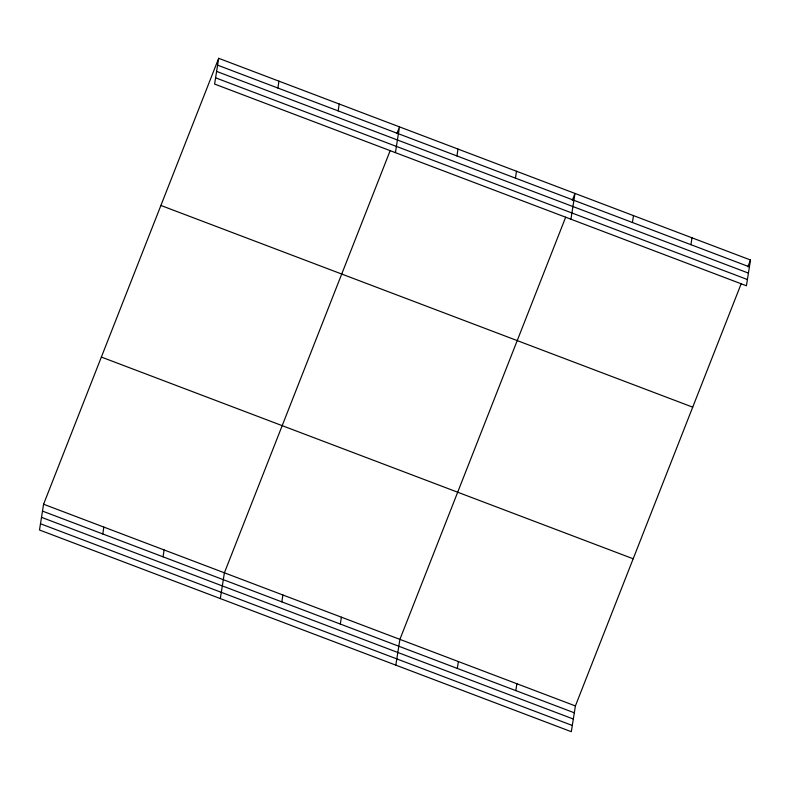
<?xml version="1.0" encoding="UTF-8"?>
<svg xmlns="http://www.w3.org/2000/svg" width="790" height="790" viewBox="0 0 790 790"><rect width="100%" height="100%" fill="white"/><g stroke="black" fill="none" stroke-linecap="round" stroke-linejoin="round"><path stroke-width="1.19" d="M218.682 58.302L214.603 84.066L746.422 285.773L750.5 259.999L218.682 58.302L43.578 504.227L39.5 530.001L571.318 731.698L575.396 705.934L741.168 283.778M102.769 533.951L103.855 527.088M163.036 556.812L164.123 549.949M277.873 88.026L278.959 81.163M220.321 598.573L224.4 572.809L390.171 150.653M338.14 110.886L339.226 104.023M281.813 601.862L282.899 594.998M395.425 152.648L399.503 126.884L396.837 133.668M340.312 624.051L341.399 617.188M456.916 155.926L458.003 149.063M395.82 665.14L399.898 639.377L565.67 217.211M515.416 178.115L516.502 171.252M457.311 668.429L458.398 661.556M570.923 219.205L575.001 193.441L572.335 200.235M515.811 690.608L516.897 683.745M632.415 222.494L633.501 215.631M690.914 244.683L692 237.82M747.834 266.793L750.5 259.999M217.596 65.165L749.414 266.872M216.608 71.406L748.426 273.103M215.591 77.825L747.409 279.532M160.903 205.459L692.712 407.156M101.367 357.07L633.185 558.777M43.578 504.227L575.396 705.934M42.492 511.1L574.31 712.797M41.505 517.332L573.323 719.038M40.488 523.76L572.306 725.467"/></g></svg>
